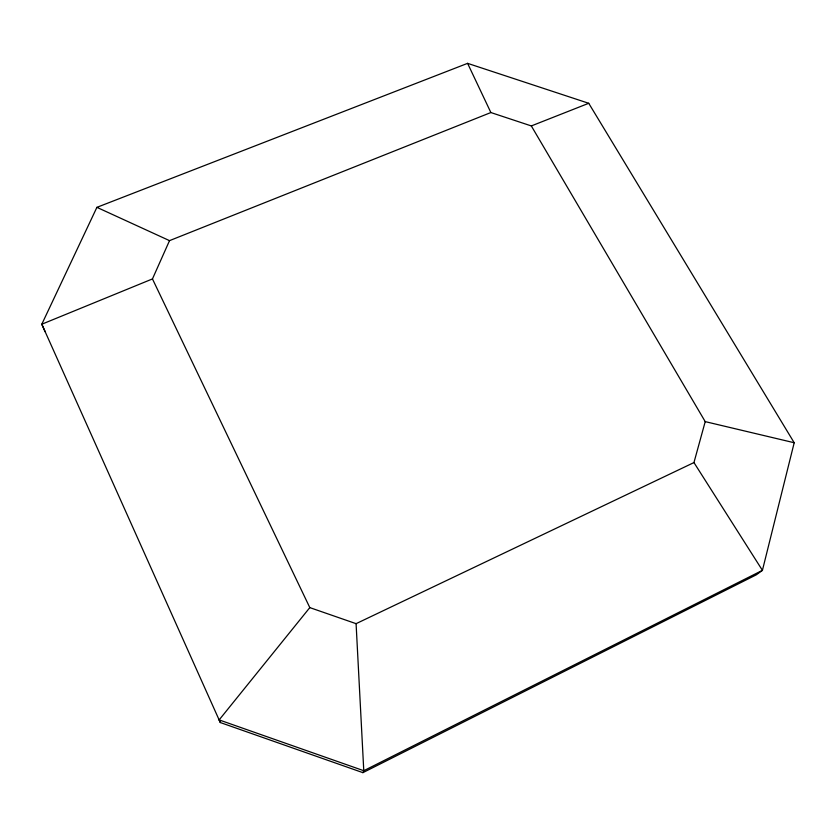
<?xml version="1.0" encoding="UTF-8"?>
<svg xmlns="http://www.w3.org/2000/svg" width="836" height="836" viewBox="0 0 836 836"><rect width="100%" height="100%" fill="white"/><g stroke="black" fill="none" stroke-linecap="round" stroke-linejoin="round"><path stroke-width="1.25" d="M794.2 442.735L762.422 570.351L756.35 574.792L362.897 772.652L220.307 722.544L41.8 324.222L96.903 207.349L467.596 63.348L588.732 103.288L794.2 442.735L705.218 421.626L531.32 125.933L490.868 112.546L169.52 240.643L152.455 278.931L41.8 324.222L45.154 331.746M362.897 772.652L363.775 770.719L762.422 570.351L693.953 462.569L705.218 421.626M220.307 722.544L219.147 719.911L309.811 607.605L152.455 278.931M309.811 607.605L356.084 623.666L693.953 462.569M531.32 125.933L588.732 103.288M219.147 719.911L363.775 770.719L356.084 623.666M96.903 207.349L169.52 240.643M467.596 63.348L490.868 112.546"/></g></svg>
